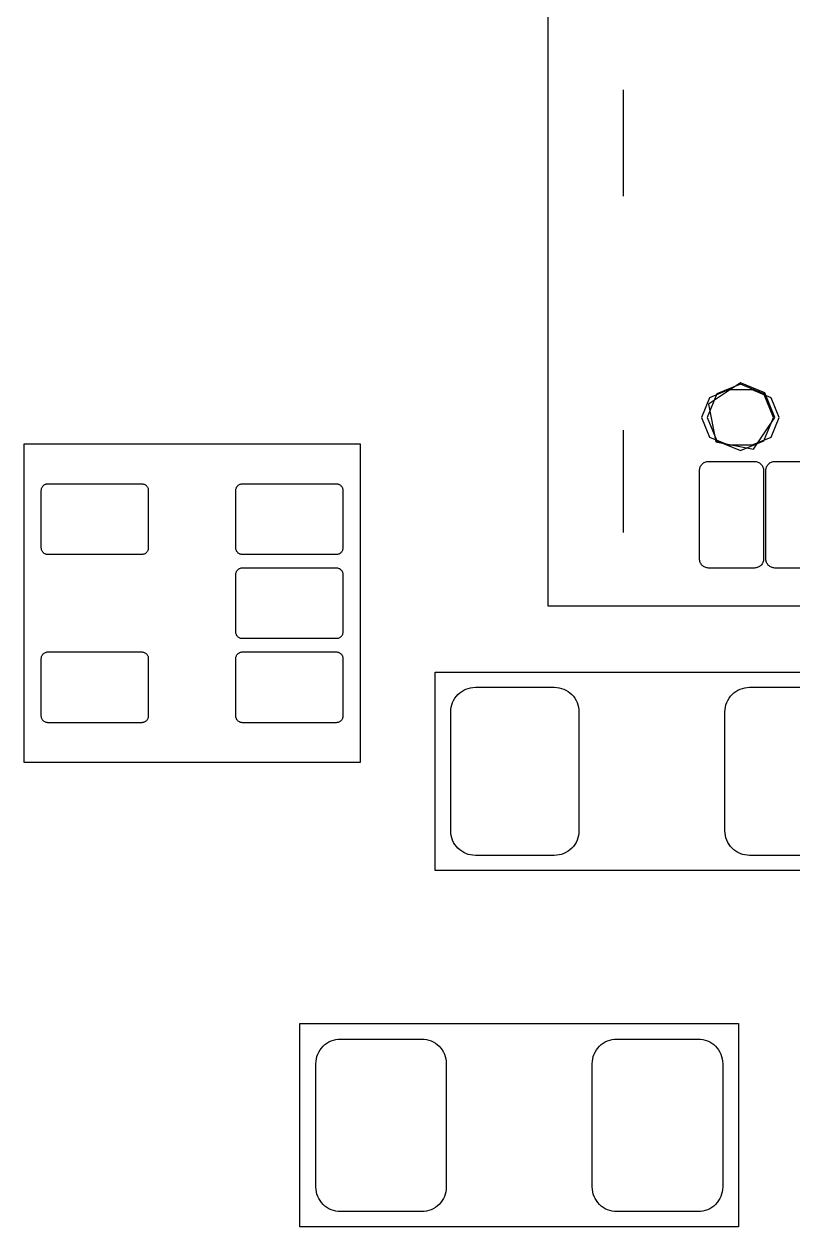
# Model space of a CAD drawing. Extents: x 0 to 143, y 0 to 190.
# Drawn here: x 16.97 to 25.67, y 165.92 to 179.52 of the extents above; entities that cross this region are included whole.
import ezdxf

# ---------------------------------------------------------------- set-up
doc = ezdxf.new("R2010")
doc.units = 0

msp = doc.modelspace()

# ---------------------------------------------------------------- linework, layer by layer
at = {"layer": 'Layer 1', "color": 7}
for points in [[(22.90318, 172.93804), (22.90318, 180.873)], [(23.75408, 177.571), (23.75408, 178.77242)], [(23.75408, 177.571), (23.75408, 178.77242)], [(24.950014, 175.38599), (24.727273, 175.293738), (24.635003, 175.071005)], [(25.075007, 175.446006), (24.809842, 175.33617), (24.700006, 175.071005), (24.809842, 174.80584), (25.075007, 174.696004), (25.340172, 174.80584), (25.450008, 175.071005), (25.340172, 175.33617), (25.075007, 175.446006), (25.075007, 175.446006)], [(25.075007, 175.446006), (24.809842, 175.33617), (24.700006, 175.071005), (24.809842, 174.80584), (25.075007, 174.696004), (25.340172, 174.80584), (25.450008, 175.071005), (25.340172, 175.33617), (25.075007, 175.446006), (25.075007, 175.446006)], [(25.075007, 175.461004), (24.714695, 175.220251), (24.799236, 174.795234), (25.224253, 174.710693), (25.465006, 175.071005), (25.350778, 175.346776), (25.075007, 175.461004), (25.075007, 175.461004)], [(25.075007, 175.461004), (24.714695, 175.220251), (24.799236, 174.795234), (25.224253, 174.710693), (25.465006, 175.071005), (25.350778, 175.346776), (25.075007, 175.461004), (25.075007, 175.461004)], [(24.94788, 175.3866), (25.19934, 175.3866)], [(25.515062, 175.071005), (25.422774, 175.293756), (25.2, 175.38599)], [(24.635003, 175.071005), (24.727264, 174.848256), (24.950014, 174.755994)], [(25.2, 174.755994), (25.422782, 174.848238), (25.515062, 175.071005)], [(23.75408, 173.76862), (23.75408, 174.92686)], [(23.75408, 173.76862), (23.75408, 174.92686)], [(16.97482, 171.17274), (16.97482, 174.77192)], [(16.97482, 174.77192), (20.77466, 174.77192)], [(20.77466, 174.77192), (20.77466, 171.17274)], [(25.19934, 174.75668), (24.94788, 174.75668)], [(33.24352, 172.93804), (22.90318, 172.93804)], [(21.62302, 172.19128), (26.52268, 172.19128)], [(21.62302, 169.951), (21.62302, 172.19128)], [(20.77466, 171.17274), (16.97482, 171.17274)], [(26.52268, 169.951), (21.62302, 169.951)], [(20.09394, 168.22126), (25.05456, 168.22126)], [(20.09394, 165.92256), (20.09394, 168.22126)], [(25.05456, 168.22126), (25.05456, 165.92256)], [(25.05456, 165.92256), (20.09394, 165.92256)]]:
    msp.add_lwpolyline(points, dxfattribs=at)
at = {"layer": 'Layer 1', "color": 16}
for points in [[(25.245009, 174.572505), (25.25489, 174.571031), (25.264618, 174.568618), (25.274041, 174.56524), (25.283084, 174.560948), (25.291669, 174.555817), (25.299721, 174.549848), (25.307138, 174.543117), (25.313843, 174.5357), (25.319812, 174.527674), (25.324968, 174.519088), (25.329236, 174.510046), (25.332614, 174.500597), (25.335052, 174.490894), (25.3365, 174.480988), (25.337008, 174.471006), (25.337008, 173.471008), (25.3365, 173.461001), (25.335052, 173.451095), (25.332614, 173.441392), (25.329236, 173.431968), (25.324968, 173.422926), (25.319812, 173.414341), (25.313843, 173.406289), (25.307138, 173.398872), (25.299721, 173.392141), (25.291669, 173.386198), (25.283084, 173.381041), (25.274041, 173.376774), (25.264618, 173.373396), (25.25489, 173.370958), (25.245009, 173.369484), (25.235002, 173.369002), (24.715013, 173.369002), (24.705005, 173.369484), (24.695099, 173.370958), (24.685396, 173.373396), (24.675973, 173.376774), (24.666931, 173.381041), (24.658345, 173.386198), (24.650294, 173.392141), (24.642877, 173.398872), (24.636146, 173.406289), (24.630202, 173.414341), (24.625046, 173.422926), (24.620753, 173.431968), (24.617401, 173.441392), (24.614962, 173.451095), (24.613489, 173.461001), (24.613006, 173.471008), (24.613006, 174.471006), (24.613489, 174.480988), (24.614962, 174.490894), (24.617401, 174.500597), (24.620753, 174.510046), (24.625046, 174.519088), (24.630202, 174.527674), (24.636146, 174.5357), (24.642877, 174.543117), (24.650294, 174.549848), (24.658345, 174.555817), (24.666931, 174.560948), (24.675973, 174.56524), (24.685396, 174.568618), (24.695099, 174.571031), (24.705005, 174.572505), (24.715013, 174.573013), (25.235002, 174.573013), (25.245009, 174.572505)], [(18.312359, 174.320638), (18.319623, 174.319571), (18.32676, 174.317768), (18.333695, 174.315279), (18.340349, 174.312155), (18.346674, 174.30837), (18.352592, 174.303976), (18.358028, 174.299023), (18.362981, 174.293587), (18.36735, 174.287669), (18.371134, 174.281344), (18.374284, 174.27469), (18.376773, 174.267781), (18.378551, 174.260643), (18.379643, 174.253354), (18.379999, 174.245988), (18.379999, 173.596002), (18.379643, 173.588661), (18.378551, 173.581371), (18.376773, 173.574234), (18.374284, 173.5673), (18.371134, 173.560645), (18.36735, 173.55432), (18.362981, 173.548427), (18.358028, 173.542966), (18.352592, 173.538013), (18.346674, 173.533645), (18.340349, 173.52986), (18.333695, 173.52671), (18.32676, 173.524221), (18.319623, 173.522443), (18.312359, 173.521351), (18.304993, 173.520995), (17.245, 173.520995), (17.237659, 173.521351), (17.230369, 173.522443), (17.223232, 173.524221), (17.216298, 173.52671), (17.209643, 173.52986), (17.203344, 173.533645), (17.197426, 173.538013), (17.191965, 173.542966), (17.187037, 173.548427), (17.182643, 173.55432), (17.178858, 173.560645), (17.175709, 173.5673), (17.173219, 173.574234), (17.171441, 173.581371), (17.170375, 173.588661), (17.169994, 173.596002), (17.169994, 174.245988), (17.170375, 174.253354), (17.171441, 174.260643), (17.173219, 174.267781), (17.175709, 174.27469), (17.178858, 174.281344), (17.182643, 174.287669), (17.187037, 174.293587), (17.191965, 174.299023), (17.197426, 174.303976), (17.203344, 174.30837), (17.209643, 174.312155), (17.216298, 174.315279), (17.223232, 174.317768), (17.230369, 174.319571), (17.237659, 174.320638), (17.245, 174.320994), (18.304993, 174.320994), (18.312359, 174.320638)], [(20.512354, 174.320638), (20.519644, 174.319571), (20.526781, 174.317768), (20.53369, 174.315279), (20.540345, 174.312155), (20.54667, 174.30837), (20.552588, 174.303976), (20.558023, 174.299023), (20.562976, 174.293587), (20.567371, 174.287669), (20.571155, 174.281344), (20.574279, 174.27469), (20.576769, 174.267781), (20.578572, 174.260643), (20.579639, 174.253354), (20.579994, 174.245988), (20.579994, 173.596002), (20.579639, 173.588661), (20.578572, 173.581371), (20.576769, 173.574234), (20.574279, 173.5673), (20.571155, 173.560645), (20.567371, 173.55432), (20.562976, 173.548427), (20.558023, 173.542966), (20.552588, 173.538013), (20.54667, 173.533645), (20.540345, 173.52986), (20.53369, 173.52671), (20.526781, 173.524221), (20.519644, 173.522443), (20.512354, 173.521351), (20.505014, 173.520995), (19.444995, 173.520995), (19.437655, 173.521351), (19.430365, 173.522443), (19.423228, 173.524221), (19.416293, 173.52671), (19.409639, 173.52986), (19.403339, 173.533645), (19.397421, 173.538013), (19.39196, 173.542966), (19.387033, 173.548427), (19.382638, 173.55432), (19.378854, 173.560645), (19.375704, 173.5673), (19.37324, 173.574234), (19.371437, 173.581371), (19.37037, 173.588661), (19.369989, 173.596002), (19.369989, 174.245988), (19.37037, 174.253354), (19.371437, 174.260643), (19.37324, 174.267781), (19.375704, 174.27469), (19.378854, 174.281344), (19.382638, 174.287669), (19.387033, 174.293587), (19.39196, 174.299023), (19.397421, 174.303976), (19.403339, 174.30837), (19.409639, 174.312155), (19.416293, 174.315279), (19.423228, 174.317768), (19.430365, 174.319571), (19.437655, 174.320638), (19.444995, 174.320994), (20.505014, 174.320994), (20.512354, 174.320638)], [(20.512354, 173.370627), (20.519644, 173.369561), (20.526781, 173.367783), (20.53369, 173.365293), (20.540345, 173.362144), (20.54667, 173.358359), (20.552588, 173.353965), (20.558023, 173.349037), (20.562976, 173.343576), (20.567371, 173.337658), (20.571155, 173.331359), (20.574279, 173.324704), (20.576769, 173.31777), (20.578572, 173.310633), (20.579639, 173.303343), (20.579994, 173.296002), (20.579994, 172.645991), (20.579639, 172.63865), (20.578572, 172.63136), (20.576769, 172.624223), (20.574279, 172.617289), (20.571155, 172.610634), (20.567371, 172.604335), (20.562976, 172.598417), (20.558023, 172.592956), (20.552588, 172.588028), (20.54667, 172.583634), (20.540345, 172.579849), (20.53369, 172.5767), (20.526781, 172.574236), (20.519644, 172.572432), (20.512354, 172.571366), (20.505014, 172.57101), (19.444995, 172.57101), (19.437655, 172.571366), (19.430365, 172.572432), (19.423228, 172.574236), (19.416293, 172.5767), (19.409639, 172.579849), (19.403339, 172.583634), (19.397421, 172.588028), (19.39196, 172.592956), (19.387033, 172.598417), (19.382638, 172.604335), (19.378854, 172.610634), (19.375704, 172.617289), (19.37324, 172.624223), (19.371437, 172.63136), (19.37037, 172.63865), (19.369989, 172.645991), (19.369989, 173.296002), (19.37037, 173.303343), (19.371437, 173.310633), (19.37324, 173.31777), (19.375704, 173.324704), (19.378854, 173.331359), (19.382638, 173.337658), (19.387033, 173.343576), (19.39196, 173.349037), (19.397421, 173.353965), (19.403339, 173.358359), (19.409639, 173.362144), (19.416293, 173.365293), (19.423228, 173.367783), (19.430365, 173.369561), (19.437655, 173.370627), (19.444995, 173.371008), (20.505014, 173.371008), (20.512354, 173.370627)], [(18.312359, 172.420642), (18.319623, 172.41955), (18.32676, 172.417772), (18.333695, 172.415283), (18.340349, 172.412133), (18.346674, 172.408348), (18.352592, 172.40398), (18.358028, 172.399027), (18.362981, 172.393591), (18.36735, 172.387673), (18.371134, 172.381348), (18.374284, 172.374693), (18.376773, 172.367759), (18.378551, 172.360622), (18.379643, 172.353357), (18.379999, 172.345991), (18.379999, 171.696005), (18.379643, 171.688639), (18.378551, 171.681375), (18.376773, 171.674238), (18.374284, 171.667303), (18.371134, 171.660649), (18.36735, 171.654324), (18.362981, 171.648431), (18.358028, 171.64297), (18.352592, 171.638017), (18.346674, 171.633648), (18.340349, 171.629864), (18.333695, 171.626714), (18.32676, 171.624225), (18.319623, 171.622447), (18.312359, 171.621355), (18.304993, 171.620999), (17.245, 171.620999), (17.237659, 171.621355), (17.230369, 171.622447), (17.223232, 171.624225), (17.216298, 171.626714), (17.209643, 171.629864), (17.203344, 171.633648), (17.197426, 171.638017), (17.191965, 171.64297), (17.187037, 171.648431), (17.182643, 171.654324), (17.178858, 171.660649), (17.175709, 171.667303), (17.173219, 171.674238), (17.171441, 171.681375), (17.170375, 171.688639), (17.169994, 171.696005), (17.169994, 172.345991), (17.170375, 172.353357), (17.171441, 172.360622), (17.173219, 172.367759), (17.175709, 172.374693), (17.178858, 172.381348), (17.182643, 172.387673), (17.187037, 172.393591), (17.191965, 172.399027), (17.197426, 172.40398), (17.203344, 172.408348), (17.209643, 172.412133), (17.216298, 172.415283), (17.223232, 172.417772), (17.230369, 172.41955), (17.237659, 172.420642), (17.245, 172.420998), (18.304993, 172.420998), (18.312359, 172.420642)], [(20.512354, 172.420642), (20.519644, 172.41955), (20.526781, 172.417772), (20.53369, 172.415283), (20.540345, 172.412133), (20.54667, 172.408348), (20.552588, 172.40398), (20.558023, 172.399027), (20.562976, 172.393591), (20.567371, 172.387673), (20.571155, 172.381348), (20.574279, 172.374693), (20.576769, 172.367759), (20.578572, 172.360622), (20.579639, 172.353357), (20.579994, 172.345991), (20.579994, 171.696005), (20.579639, 171.688639), (20.578572, 171.681375), (20.576769, 171.674238), (20.574279, 171.667303), (20.571155, 171.660649), (20.567371, 171.654324), (20.562976, 171.648431), (20.558023, 171.64297), (20.552588, 171.638017), (20.54667, 171.633648), (20.540345, 171.629864), (20.53369, 171.626714), (20.526781, 171.624225), (20.519644, 171.622447), (20.512354, 171.621355), (20.505014, 171.620999), (19.444995, 171.620999), (19.437655, 171.621355), (19.430365, 171.622447), (19.423228, 171.624225), (19.416293, 171.626714), (19.409639, 171.629864), (19.403339, 171.633648), (19.397421, 171.638017), (19.39196, 171.64297), (19.387033, 171.648431), (19.382638, 171.654324), (19.378854, 171.660649), (19.375704, 171.667303), (19.37324, 171.674238), (19.371437, 171.681375), (19.37037, 171.688639), (19.369989, 171.696005), (19.369989, 172.345991), (19.37037, 172.353357), (19.371437, 172.360622), (19.37324, 172.367759), (19.375704, 172.374693), (19.378854, 172.381348), (19.382638, 172.387673), (19.387033, 172.393591), (19.39196, 172.399027), (19.397421, 172.40398), (19.403339, 172.408348), (19.409639, 172.412133), (19.416293, 172.415283), (19.423228, 172.417772), (19.430365, 172.41955), (19.437655, 172.420642), (19.444995, 172.420998), (20.505014, 172.420998), (20.512354, 172.420642)], [(22.998481, 172.019652), (23.025557, 172.015639), (23.0521, 172.008984), (23.077856, 171.999764), (23.102595, 171.98808), (23.126065, 171.974008), (23.148061, 171.957702), (23.168331, 171.939337), (23.186695, 171.919043), (23.203002, 171.897072), (23.217073, 171.873602), (23.228783, 171.848863), (23.238003, 171.823107), (23.244632, 171.796564), (23.248645, 171.769488), (23.249992, 171.742157), (23.249992, 170.399843), (23.248645, 170.372513), (23.244632, 170.345437), (23.238003, 170.318894), (23.228783, 170.293138), (23.217073, 170.268398), (23.203002, 170.244929), (23.186695, 170.222958), (23.168331, 170.202663), (23.148061, 170.184299), (23.126065, 170.167992), (23.102595, 170.153921), (23.077856, 170.142237), (23.0521, 170.133016), (23.025557, 170.126362), (22.998481, 170.122348), (22.97115, 170.121002), (22.078848, 170.121002), (22.051518, 170.122348), (22.024442, 170.126362), (21.997899, 170.133016), (21.972143, 170.142237), (21.947403, 170.153921), (21.923934, 170.167992), (21.901937, 170.184299), (21.881668, 170.202663), (21.863304, 170.222958), (21.846997, 170.244929), (21.832926, 170.268398), (21.821216, 170.293138), (21.811996, 170.318894), (21.805367, 170.345437), (21.801353, 170.372513), (21.800007, 170.399843), (21.800007, 171.742157), (21.801353, 171.769488), (21.805367, 171.796564), (21.811996, 171.823107), (21.821216, 171.848863), (21.832926, 171.873602), (21.846997, 171.897072), (21.863304, 171.919043), (21.881668, 171.939337), (21.901937, 171.957702), (21.923934, 171.974008), (21.947403, 171.98808), (21.972143, 171.999764), (21.997899, 172.008984), (22.024442, 172.015639), (22.051518, 172.019652), (22.078848, 172.020998), (22.97115, 172.020998), (22.998481, 172.019652)], [(21.498992, 168.044654), (21.525992, 168.040641), (21.552484, 168.034011), (21.578214, 168.024816), (21.602903, 168.013132), (21.626322, 167.999086), (21.648242, 167.98283), (21.668486, 167.964491), (21.686825, 167.944248), (21.703106, 167.922327), (21.717152, 167.898883), (21.728811, 167.874194), (21.738006, 167.84849), (21.744661, 167.821997), (21.748648, 167.794972), (21.749995, 167.767692), (21.749995, 166.374299), (21.748648, 166.347019), (21.744661, 166.319994), (21.738006, 166.293502), (21.728811, 166.267797), (21.717152, 166.243108), (21.703106, 166.219689), (21.686825, 166.197744), (21.668486, 166.1775), (21.648242, 166.159161), (21.626322, 166.142905), (21.602903, 166.128859), (21.578214, 166.117175), (21.552484, 166.10798), (21.525992, 166.101351), (21.498992, 166.097337), (21.471712, 166.095991), (20.553299, 166.095991), (20.526019, 166.097337), (20.498994, 166.101351), (20.472502, 166.10798), (20.446797, 166.117175), (20.422108, 166.128859), (20.398689, 166.142905), (20.376744, 166.159161), (20.356525, 166.1775), (20.338161, 166.197744), (20.321905, 166.219689), (20.307859, 166.243108), (20.296175, 166.267797), (20.28698, 166.293502), (20.280351, 166.319994), (20.276337, 166.347019), (20.274991, 166.374299), (20.274991, 167.767692), (20.276337, 167.794972), (20.280351, 167.821997), (20.28698, 167.84849), (20.296175, 167.874194), (20.307859, 167.898883), (20.321905, 167.922327), (20.338161, 167.944248), (20.356525, 167.964491), (20.376744, 167.98283), (20.398689, 167.999086), (20.422108, 168.013132), (20.446797, 168.024816), (20.472502, 168.034011), (20.498994, 168.040641), (20.526019, 168.044654), (20.553299, 168.046), (21.471712, 168.046), (21.498992, 168.044654)], [(24.623979, 168.044654), (24.651005, 168.040641), (24.677497, 168.034011), (24.703202, 168.024816), (24.727891, 168.013132), (24.751309, 167.999086), (24.773255, 167.98283), (24.793499, 167.964491), (24.811838, 167.944248), (24.828094, 167.922327), (24.84214, 167.898883), (24.853824, 167.874194), (24.863019, 167.84849), (24.869648, 167.821997), (24.873661, 167.794972), (24.875007, 167.767692), (24.875007, 166.374299), (24.873661, 166.347019), (24.869648, 166.319994), (24.863019, 166.293502), (24.853824, 166.267797), (24.84214, 166.243108), (24.828094, 166.219689), (24.811838, 166.197744), (24.793499, 166.1775), (24.773255, 166.159161), (24.751309, 166.142905), (24.727891, 166.128859), (24.703202, 166.117175), (24.677497, 166.10798), (24.651005, 166.101351), (24.623979, 166.097337), (24.5967, 166.095991), (23.678286, 166.095991), (23.651032, 166.097337), (23.624007, 166.101351), (23.597514, 166.10798), (23.57181, 166.117175), (23.547121, 166.128859), (23.523677, 166.142905), (23.501756, 166.159161), (23.481513, 166.1775), (23.463174, 166.197744), (23.446892, 166.219689), (23.432872, 166.243108), (23.421188, 166.267797), (23.411993, 166.293502), (23.405338, 166.319994), (23.40135, 166.347019), (23.400004, 166.374299), (23.400004, 167.767692), (23.40135, 167.794972), (23.405338, 167.821997), (23.411993, 167.84849), (23.421188, 167.874194), (23.432872, 167.898883), (23.446892, 167.922327), (23.463174, 167.944248), (23.481513, 167.964491), (23.501756, 167.98283), (23.523677, 167.999086), (23.547121, 168.013132), (23.57181, 168.024816), (23.597514, 168.034011), (23.624007, 168.040641), (23.651032, 168.044654), (23.678286, 168.046), (24.5967, 168.046), (24.623979, 168.044654)]]:
    msp.add_lwpolyline(points, close=True, dxfattribs=at)
for points in [[(25.984962, 173.369002), (25.465024, 173.369002), (25.455118, 173.369484), (25.445212, 173.370958), (25.435306, 173.373396), (25.425908, 173.376774), (25.417018, 173.381041), (25.408382, 173.386198), (25.400254, 173.392141), (25.392888, 173.398872), (25.386157, 173.406289), (25.380188, 173.414341), (25.375057, 173.422926), (25.370765, 173.431968), (25.367386, 173.441392), (25.364973, 173.451095), (25.3635, 173.461001), (25.362992, 173.471008), (25.362992, 174.471006), (25.3635, 174.480988), (25.364973, 174.490894), (25.367386, 174.500597), (25.370765, 174.510046), (25.375057, 174.519088), (25.380188, 174.527674), (25.386157, 174.5357), (25.392888, 174.543117), (25.400254, 174.549848), (25.408382, 174.555817), (25.417018, 174.560948), (25.425908, 174.56524), (25.435306, 174.568618), (25.445212, 174.571031), (25.455118, 174.572505), (25.465024, 174.573013), (25.984962, 174.573013)], [(26.071068, 170.121002), (25.178842, 170.121002), (25.151512, 170.122348), (25.124435, 170.126362), (25.097892, 170.133016), (25.072137, 170.142237), (25.047397, 170.153921), (25.023928, 170.167992), (25.001957, 170.184299), (24.981662, 170.202663), (24.963298, 170.222958), (24.946991, 170.244929), (24.932919, 170.268398), (24.921235, 170.293138), (24.912015, 170.318894), (24.90536, 170.345437), (24.901347, 170.372513), (24.900001, 170.399843), (24.900001, 171.742157), (24.901347, 171.769488), (24.90536, 171.796564), (24.912015, 171.823107), (24.921235, 171.848863), (24.932919, 171.873602), (24.946991, 171.897072), (24.963298, 171.919043), (24.981662, 171.939337), (25.001957, 171.957702), (25.023928, 171.974008), (25.047397, 171.98808), (25.072137, 171.999764), (25.097892, 172.008984), (25.124435, 172.015639), (25.151512, 172.019652), (25.178842, 172.020998), (26.071068, 172.020998)]]:
    msp.add_lwpolyline(points, dxfattribs=at)

doc.saveas('drawing.dxf')
